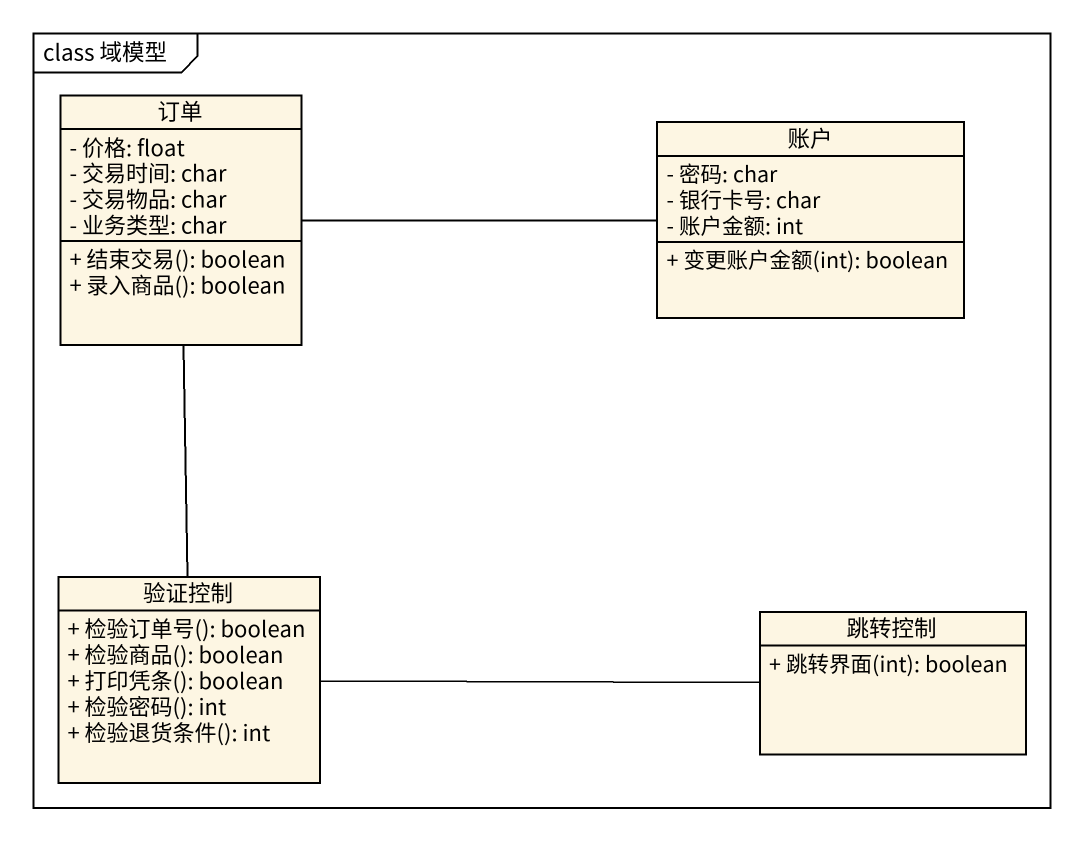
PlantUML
@startuml
mainframe class 域模型
hide circle
hide empty members
skinparam classAttributeIconSize 0
class 订单 {
  - 价格: float
  - 交易时间: char
  - 交易物品: char
  - 业务类型: char
  + 结束交易(): boolean
  + 录入商品(): boolean
}
class 账户 {
  - 密码: char
  - 银行卡号: char
  - 账户金额: int
  + 变更账户金额(int): boolean
}
class 验证控制 {
  + 检验订单号(): boolean
  + 检验商品(): boolean
  + 打印凭条(): boolean
  + 检验密码(): int
  + 检验退货条件(): int
}
class 跳转控制 {
  + 跳转界面(int): boolean
}
订单 -right- 账户
订单 -- 验证控制
验证控制 -right- 跳转控制
@enduml
